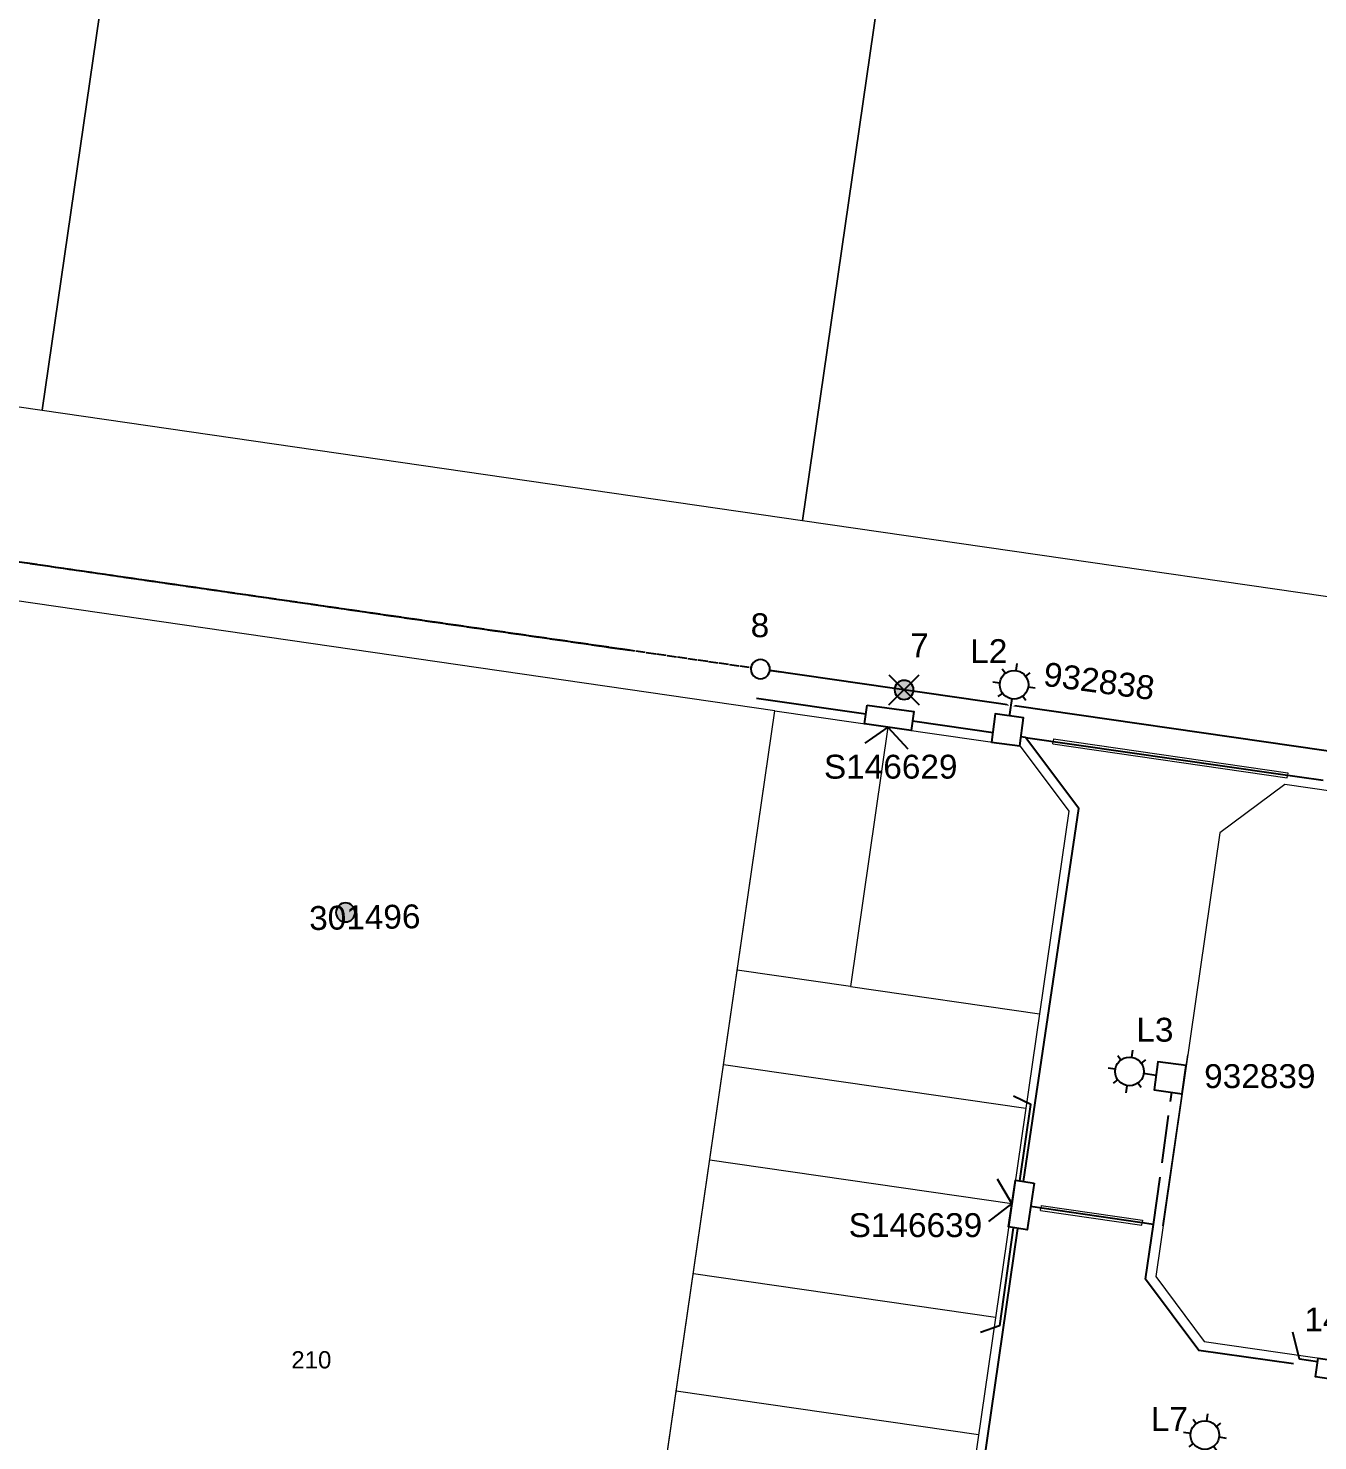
# Model space of a CAD drawing. Header units: metres. Extents: x 368 to 298975, y 411 to 6243625.
# Drawn here: x 296805.1 to 296940.1, y 6242170 to 6242317.9 of the extents above; entities that cross this region are included whole.
import ezdxf
from ezdxf.enums import TextEntityAlignment as Align

# ---------------------------------------------------------------- set-up
doc = ezdxf.new("R2010")
doc.units = ezdxf.units.M
for name, pattern in [('Cable Exist OH', [1, 1, 0]), ('Cable New OH', [6, 4, -2]), ('IE Trench LV', [6.5, 5, -1.5])]:
    doc.linetypes.add(name, pattern=pattern)
doc.layers.get('0').update_dxf_attribs({"color": 6})
for name, color, linetype, lineweight in [('Cadastre Developer_SP_NEW', 2, 'Continuous', 5), ('Cadastre Land Parcels_SP_EXT', 250, 'Continuous', 5), ('Cadastre Roads_SP_NEW', 2, 'Continuous', 5)]:
    doc.layers.add(name, color=color, linetype=linetype, lineweight=lineweight)
for name, color, linetype in [('Duct_SP_NEW', 2, 'Continuous'), ('Equip_LV_NEW', 2, 'Continuous'), ('Equip_SP_SL_NEW', 2, 'Continuous'), ('Mains_HV_EXT', 7, 'Continuous'), ('Mains_LV_EXT', 7, 'Continuous'), ('Mains_LV_NEW_T94', 2, 'Continuous'), ('OH_Details_SP_MISC', 7, 'Continuous'), ('Services_SP_NEW_UG', 2, 'Continuous'), ('SupportsOH_SP_EXT', 2, 'Continuous'), ('SupportsOH_SP_TR_HV_LV_SL_EXT', 7, 'Continuous'), ('SupportsOH_SP_TR_HV_LV_SL_NEW', 2, 'Continuous'), ('SupportsUG_SP_LV_SL_NEW', 2, 'Continuous'), ('Trench_SP_NEW', 2, 'Continuous')]:
    doc.layers.add(name, color=color, linetype=linetype)
doc.styles.add('POLE_LABEL', font='arial.ttf')
doc.styles.add('SL_LABEL', font='arial.ttf')
doc.styles.get("Standard").update_dxf_attribs({"font": 'arial.ttf'})
doc.linetypes.add('Cable Rem', pattern='A,6.5,-0.001,["X",Standard,S=2.5,R=0,X=0,Y=-1.27],-0.001', length=6.502)
doc.linetypes.add('IE Trench HV', pattern='A,7,-0.2,["/",Standard,S=3,R=0,X=0.6,Y=-1.4],-2.5', length=9.7)

# ---------------------------------------------------------------- blocks, each defined once
blk = doc.blocks.new('POLE_EXT')
blk.add_hatch(color=256).paths.add_polyline_path([(-1, 0, 1), (1, 0, 1)])
blk.add_lwpolyline([(-1, 0, 1), (1, 0, 1)], format="xyb", close=True)
for tag, height, flags, p in [('pNumber', 2.5, 8, (-17.84, 2.07)), ('OWNED_BY', 0.2, 9, (1.35, -0.4)), ('SPECIAL_USE', 0.2, 9, (1.35, -0.8)), ('STATE', 0.2, 9, (1.35, -1)), ('cLV', 0.2, 9, (1.35, -1.4)), ('PARENT', 0.2, 9, (1.35, -0.6)), ('USAGE', 0.2, 9, (1.35, -1.2)), ('hDepth', 0.2, 9, (1.35, -1.6)), ('hDia', 0.2, 9, (1.35, -1.8)), ('cHV', 0.2, 9, (1.35, -2)), ('LBRACKET', 0.2, 9, (1.35, -2.2)), ('LExisting', 0.2, 9, (1.35, -2.4)), ('LANTNUMBER', 0.2, 9, (1.35, -2.6)), ('LOther', 0.2, 9, (1.35, -2.8)), ('LRemove', 0.2, 9, (1.35, -3)), ('cLinedev', 0.2, 9, (1.35, -3.4)), ('pExisting', 0.2, 9, (1.35, -3.8)), ('pFooting', 0.2, 9, (1.35, -4.4)), ('LEGEND', 0.2, 9, (1.35, -3.2)), ('LOCATION', 0.2, 9, (1.35, -3.6)), ('PFNUMBER', 0.2, 9, (1.35, -4)), ('NEWPFNUMBER', 0.2, 9, (1.35, -4.2)), ('pNew', 0.2, 9, (1.35, -4.6)), ('pRelocate', 0.2, 9, (1.35, -5)), ('pRemove', 0.2, 9, (1.35, -5.2)), ('pReplace', 0.2, 9, (1.35, -5.4)), ('pStay', 0.2, 9, (1.35, -5.6)), ('pType', 0.2, 9, (1.35, -5.8)), ('cspan', 0.2, 9, (1.35, -6)), ('STREETNAME', 0.2, 9, (1.35, -6.2)), ('SUBURB', 0.2, 9, (1.35, -6.4)), ('OPERATED_BY', 0.2, 9, (1.36, -7.01)), ('NOTES', 0.2, 9, (1.35, -6.6)), ('MAINTAINED_BY', 0.2, 9, (1.36, -6.81))]:
    blk.add_attdef(tag, text='', height=height, dxfattribs=dict(flags=flags)).set_placement(p, align=Align.MIDDLE_LEFT)
at = {"style": 'POLE_LABEL'}
for tag, height, flags, p in [('ASSET_NUM', 2.5, 8, (2, 2)), ('STRUCTURE_PLANT_NUMBER', 0.2, 9, (1.35, 0.03)), ('STREET_CODE', 0.2, 9, (1.35, -0.2))]:
    blk.add_attdef(tag, text='', height=height, dxfattribs=dict(at, flags=flags)).set_placement(p, align=Align.MIDDLE_LEFT)
at = {"flags": 1}
blk.add_attdef('Z', (1.35, -7.33), '', height=0.2, dxfattribs=at)
blk = doc.blocks.new('*U56')
for tag, flags, p in [('STREETNAME', 9, (1.5, 0)), ('Z', 1, (1.5, -0.6)), ('LOCATION', 9, (1.5, -0.2)), ('NOTES', 9, (1.5, -0.4))]:
    blk.add_attdef(tag, text='', height=0.2, dxfattribs=dict(flags=flags)).set_placement(p, align=Align.MIDDLE_LEFT)
blk.add_wipeout([(-2.47, 3), (2.47, 3), (2.47, 1.02), (-2.47, 1.02)])
at = {"lineweight": -3}
blk.add_lwpolyline([(-2.47, 3), (2.47, 3), (2.47, 1.02), (-2.47, 1.02)], close=True, dxfattribs=at)
for tag, height, flags, p in [('ASSET_NUM', 2.5, 8, (2, 4)), ('STREET_CODE', 0.2, 9, (1.5, 2)), ('OWNED_BY', 0.2, 9, (1.5, 1.8)), ('OPERATED_BY', 0.2, 9, (1.5, 1.6)), ('MAINTAINED_BY', 0.2, 9, (1.5, 1.4)), ('STATE', 0.2, 9, (1.5, 1.2)), ('SUPPORT_TYPE', 0.2, 9, (1.5, 1)), ('SUBURB', 0.2, 9, (1.5, 0.2)), ('USAGE', 0.2, 9, (1.5, 0.8)), ('LEGEND', 0.2, 9, (1.5, 0.6)), ('PARENT', 0.2, 9, (1.5, 0.4))]:
    blk.add_attdef(tag, text='', height=height, dxfattribs=dict(flags=flags)).set_placement(p, align=Align.MIDDLE_LEFT)
blk = doc.blocks.new('POLE_NEW')
for tag, height, flags, p in [('pNumber', 2.5, 8, (-17.84, 2.07)), ('OWNED_BY', 0.2, 9, (1.15, -0.4)), ('SPECIAL_USE', 0.2, 9, (1.15, -0.8)), ('STATE', 0.2, 9, (1.15, -1)), ('cLV', 0.2, 9, (1.15, -1.4)), ('PARENT', 0.2, 9, (1.15, -0.6)), ('USAGE', 0.2, 9, (1.15, -1.2)), ('hDepth', 0.2, 9, (1.15, -1.6)), ('hDia', 0.2, 9, (1.15, -1.8)), ('cHV', 0.2, 9, (1.15, -2)), ('LBRACKET', 0.2, 9, (1.15, -2.2)), ('LExisting', 0.2, 9, (1.15, -2.4)), ('LANTNUMBER', 0.2, 9, (1.15, -2.6)), ('LOther', 0.2, 9, (1.15, -2.8)), ('LRemove', 0.2, 9, (1.15, -3)), ('cLinedev', 0.2, 9, (1.15, -3.4)), ('pExisting', 0.2, 9, (1.15, -3.6)), ('pFooting', 0.2, 9, (1.15, -4.2)), ('pNew', 0.2, 9, (1.15, -4.4)), ('LEGEND', 0.2, 9, (1.15, -3.2)), ('PFNUMBER', 0.2, 9, (1.15, -3.8)), ('NEWPFNUMBER', 0.2, 9, (1.15, -4)), ('pRelocate', 0.2, 9, (1.15, -4.8)), ('pRemove', 0.2, 9, (1.15, -5)), ('pReplace', 0.2, 9, (1.15, -5.2)), ('pStay', 0.2, 9, (1.15, -5.4)), ('pType', 0.2, 9, (1.15, -5.6)), ('cspan', 0.2, 9, (1.15, -5.8)), ('SUBURB', 0.2, 9, (1.15, -6)), ('STREETNAME', 0.2, 9, (1.15, -6.2)), ('OPERATED_BY', 0.2, 9, (1.15, -6.89)), ('LOCATION', 0.2, 9, (1.15, -6.4)), ('NOTES', 0.2, 9, (1.15, -6.6)), ('MAINTAINED_BY', 0.2, 9, (1.15, -7.22))]:
    blk.add_attdef(tag, text='', height=height, dxfattribs=dict(flags=flags)).set_placement(p, align=Align.MIDDLE_LEFT)
at = {"style": 'POLE_LABEL'}
for tag, height, flags, p in [('ASSET_NUM', 2.5, 8, (2, 2)), ('STRUCTURE_PLANT_NUMBER', 0.2, 9, (1.15, 0.09)), ('STREET_CODE', 0.2, 9, (1.15, -0.2))]:
    blk.add_attdef(tag, text='', height=height, dxfattribs=dict(at, flags=flags)).set_placement(p, align=Align.MIDDLE_LEFT)
at = {"flags": 1}
blk.add_attdef('Z', (1.15, -7.59), '', height=0.2, dxfattribs=at)
blk.add_wipeout([(0.07, 1), (-0.06, 1), (-0.18, 0.98), (-0.3, 0.95), (-0.42, 0.91), (-0.53, 0.85), (-0.63, 0.77), (-0.73, 0.69), (-0.81, 0.59), (-0.87, 0.49), (-0.93, 0.37), (-0.97, 0.25), (-0.99, 0.13), (-1, 0.01), (-0.99, -0.12), (-0.97, -0.24), (-0.93, -0.36), (-0.88, -0.48), (-0.81, -0.58), (-0.73, -0.68), (-0.64, -0.77), (-0.54, -0.84), (-0.43, -0.9), (-0.31, -0.95), (-0.19, -0.98), (-0.07, -1), (0.06, -1), (0.18, -0.98), (0.3, -0.95), (0.42, -0.91), (0.53, -0.85), (0.63, -0.77), (0.73, -0.69), (0.81, -0.59), (0.87, -0.49), (0.93, -0.37), (0.97, -0.25), (0.99, -0.13), (1, -0.01), (0.99, 0.12), (0.97, 0.24), (0.93, 0.36), (0.88, 0.48), (0.81, 0.58), (0.73, 0.68), (0.64, 0.77), (0.54, 0.84), (0.43, 0.9), (0.31, 0.95), (0.19, 0.98)])
at = {"lineweight": -3}
blk.add_lwpolyline([(-1, 0, 1), (1, 0, 1)], format="xyb", close=True, dxfattribs=at)
blk = doc.blocks.new('POLE_DEL')
h = blk.add_hatch(color=256)
edge = h.paths.add_edge_path()
edge.add_arc((0, 0), 1, 180, 360)
edge.add_arc((0, 0), 1, 0, 180)
for p, q in [((-1.58, 1.58), (1.58, -1.58)), ((-1.58, -1.58), (1.58, 1.58))]:
    blk.add_line(p, q)
blk.add_lwpolyline([(-1, 0, 1), (1, 0, 1)], format="xyb", close=True)
for tag, height, flags, p in [('pNumber', 2.5, 8, (0, 2.07)), ('OWNED_BY', 0.2, 9, (0, -0.4)), ('SPECIAL_USE', 0.2, 9, (0, -0.6)), ('STATE', 0.2, 9, (0, -0.8)), ('cLV', 0.2, 9, (0, -1.2)), ('USAGE', 0.2, 9, (0, -1)), ('hDepth', 0.2, 9, (0, -1.4)), ('cHV', 0.2, 9, (0, -1.8)), ('hDia', 0.2, 9, (0, -1.6)), ('LBRACKET', 0.2, 9, (0, -2)), ('LExisting', 0.2, 9, (0, -2.2)), ('LANTNUMBER', 0.2, 9, (0, -2.4)), ('LOther', 0.2, 9, (0, -2.6)), ('LRemove', 0.2, 9, (0, -2.8)), ('LEGEND', 0.2, 9, (0, -3)), ('cLinedev', 0.2, 9, (0, -3.2)), ('pExisting', 0.2, 9, (0, -3.4)), ('PFNUMBER', 0.2, 9, (0, -3.6)), ('NEWPFNUMBER', 0.2, 9, (0, -3.8)), ('pFooting', 0.2, 9, (0, -4)), ('pNew', 0.2, 9, (0, -4.2)), ('cspan', 0.2, 9, (0, -5.6)), ('SUBURB', 0.2, 9, (0, -5.8)), ('STREETNAME', 0.2, 9, (0, -6)), ('pRelocate', 0.2, 9, (0, -4.6)), ('pRemove', 0.2, 9, (0, -4.8)), ('pReplace', 0.2, 9, (0, -5)), ('pStay', 0.2, 9, (0, -5.2)), ('pType', 0.2, 9, (0, -5.4)), ('LOCATION', 0.2, 9, (0, -6.2)), ('NOTES', 0.2, 9, (0, -6.4))]:
    blk.add_attdef(tag, text='', height=height, dxfattribs=dict(flags=flags)).set_placement(p, align=Align.MIDDLE_LEFT)
at = {"flags": 1}
blk.add_attdef('Z', (0, 0), '', height=0.2, dxfattribs=at)
at = {"style": 'POLE_LABEL', "flags": 9}
blk.add_attdef('STREET_CODE', text='', height=0.2, dxfattribs=at).set_placement((0, -0.2), align=Align.MIDDLE_LEFT)
blk = doc.blocks.new('COLUMN_NEW')
for tag, flags, p in [('Z', 1, (1.5, -2.8)), ('NOTES', 9, (1.5, -2.4)), ('LABEL_ALIGNMENT', 9, (1.5, -2.6))]:
    blk.add_attdef(tag, text='', height=0.2, dxfattribs=dict(flags=flags)).set_placement(p, align=Align.MIDDLE_LEFT)
blk.add_wipeout([(-1.485, -1.485), (1.485, -1.485), (1.485, 1.485), (-1.485, 1.485)])
at = {"lineweight": -3}
blk.add_lwpolyline([(-1.485, -1.485), (1.485, -1.485), (1.485, 1.485), (-1.485, 1.485)], close=True, dxfattribs=at)
for tag, height, flags, p in [('ASSET_NUM', 2.5, 8, (2, 2)), ('STREET_CODE', 0.2, 9, (1.5, 0)), ('OWNED_BY', 0.2, 9, (1.5, -0.4)), ('OPERATED_BY', 0.2, 9, (1.5, -0.6)), ('STATE', 0.2, 9, (1.5, -1)), ('COLUMN_TYPE', 0.2, 9, (1.5, -0.2)), ('USAGE', 0.2, 9, (1.5, -1.2)), ('MAINTAINED_BY', 0.2, 9, (1.5, -0.8)), ('LEGEND', 0.2, 9, (1.5, -1.4)), ('SUBURB', 0.2, 9, (1.5, -1.8)), ('STREETNAME', 0.2, 9, (1.5, -2)), ('PARENT', 0.2, 9, (1.5, -1.6)), ('LOCATION', 0.2, 9, (1.5, -2.2))]:
    blk.add_attdef(tag, text='', height=height, dxfattribs=dict(flags=flags)).set_placement(p, align=Align.MIDDLE_LEFT)
at = {"style": 'POLE_LABEL', "flags": 9}
blk.add_attdef('STRUCTURE_PLANT_NUMBER', text='', height=0.2, dxfattribs=at).set_placement((1.5, 0.242), align=Align.MIDDLE_LEFT)
blk = doc.blocks.new('*U72')
blk.add_line((0, 0), (0, 0))
for tag, p, flags in [('Z', (0, 0), 1), ('OPERATED_BY', (0, -9.61), 9)]:
    blk.add_attdef(tag, p, '', height=0.2, dxfattribs=dict(flags=flags))
at = {"style": 'SL_LABEL', "flags": 9}
blk.add_attdef('STREET_CODE', text='', height=0.2, dxfattribs=at).set_placement((0, -0.2), align=Align.MIDDLE_LEFT)
for tag, height, flags, p in [('CONSTRUCTED_VOLTAGE', 0.2, 9, (0, -0.4)), ('CONTROL_TYPE', 0.2, 9, (0, -0.6)), ('OPERATING_VOLTAGE', 0.2, 9, (0, -1.4)), ('LANTERN_PURPOSE', 0.2, 9, (0, -0.8)), ('LANTERN_TYPE', 0.2, 9, (0, -1)), ('NO_PHASES', 0.2, 9, (0, -1.2)), ('ORIENTATION', 0.2, 9, (0, -1.6)), ('OWNED_BY', 0.2, 9, (0, -1.8)), ('STATE', 0.2, 9, (0, -2)), ('CEXIST', 0.2, 9, (0, -2.4)), ('CNEW', 0.2, 9, (0, -2.6)), ('CNUMBER', 0.2, 9, (0, -2.8)), ('CREMOVE', 0.2, 9, (0, -3)), ('USAGE', 0.2, 9, (0, -2.2)), ('LNUMBER', 2.5, 8, (1.2, -2.8)), ('CREPLACE', 0.2, 9, (0, -3.2)), ('LKINGHEIGHT', 0.2, 9, (0, -3.4)), ('LBRACKET', 0.2, 9, (0, -3.6)), ('LBRACKETVOCAB', 0.2, 9, (0, -3.8)), ('LCATEGORY', 0.2, 9, (0, -4)), ('LCHARGE1', 0.2, 9, (0, -4.2)), ('LCHARGE1PERCENT', 0.2, 9, (0, -4.4)), ('LCHARGE2', 0.2, 9, (0, -4.6)), ('LCHARGE2PERCENT', 0.2, 9, (0, -4.8)), ('LCHARGE3', 0.2, 9, (0, -5)), ('LCHARGE3PERCENT', 0.2, 9, (0, -5.2)), ('LEXIST', 0.2, 9, (0, -5.4)), ('LLAMP', 0.2, 9, (0, -5.6)), ('LLAMPVOCAB', 0.2, 9, (0, -5.8)), ('LMAST', 0.2, 9, (0, -6)), ('LMASTVOCAB', 0.2, 9, (0, -6.2)), ('LNEW', 0.2, 9, (0, -6.4)), ('LANTNUMBER', 0.2, 9, (0, -6.6)), ('LOUTREACH', 0.2, 9, (0, -7)), ('LOUTREACHVOCAB', 0.2, 9, (0, -7.2)), ('LRATECODE', 0.2, 9, (0, -7.4)), ('SUBURB', 0.2, 9, (0, -8.6)), ('STREETNAME', 0.2, 9, (0, -8.8)), ('LREMOVE', 0.2, 9, (0, -7.6)), ('LREPLACE', 0.2, 9, (0, -7.8)), ('LTYPE', 0.2, 9, (0, -8)), ('LTYPEVOCAB', 0.2, 9, (0, -8.2)), ('LEGEND', 0.2, 9, (0, -8.4)), ('LOCATION', 0.2, 9, (0, -9)), ('NOTES', 0.2, 9, (0, -9.2)), ('MAINTAINED_BY', 0.2, 9, (0, -9.86))]:
    blk.add_attdef(tag, text='', height=height, dxfattribs=dict(flags=flags)).set_placement(p, align=Align.MIDDLE_LEFT)
blk.add_wipeout([(1.01, 6.96), (2.34, 5.96), (2.91, 4.41), (1.92, 3.08), (0.35, 2.4), (-0.97, 3.5), (-1.54, 5.05), (-0.55, 6.38)])
for p, q in [((-0.55, 6.38), (-0.21, 5.93)), ((0.9, 6.21), (1.01, 6.96)), ((2.34, 5.96), (1.89, 5.63)), ((-1.54, 5.05), (-0.8, 4.94)), ((2.17, 4.51), (2.91, 4.41)), ((-0.97, 3.5), (-0.52, 3.83)), ((0, 0), (0.47, 3.25)), ((1.92, 3.08), (1.58, 3.53))]:
    blk.add_line(p, q)
blk.add_circle((0.69, 4.73), 1.5)
at = {"style": 'SL_LABEL', "flags": 8}
blk.add_attdef('ASSET_NUM', text='', height=2.5, dxfattribs=at).set_placement((2, 2), align=Align.MIDDLE_LEFT)
blk = doc.blocks.new('*U73')
blk.add_line((0, 0), (0, 0))
at = {"style": 'SL_LABEL'}
for tag, height, flags, p in [('ASSET_NUM', 2.5, 8, (2, 2)), ('STREET_CODE', 0.2, 9, (0, -0.2))]:
    blk.add_attdef(tag, text='', height=height, dxfattribs=dict(at, flags=flags)).set_placement(p, align=Align.MIDDLE_LEFT)
for tag, p, flags in [('Z', (0, 0), 1), ('OPERATED_BY', (0, -9.61), 9)]:
    blk.add_attdef(tag, p, '', height=0.2, dxfattribs=dict(flags=flags))
for tag, height, flags, p in [('CONSTRUCTED_VOLTAGE', 0.2, 9, (0, -0.4)), ('CONTROL_TYPE', 0.2, 9, (0, -0.6)), ('OPERATING_VOLTAGE', 0.2, 9, (0, -1.4)), ('LANTERN_PURPOSE', 0.2, 9, (0, -0.8)), ('LANTERN_TYPE', 0.2, 9, (0, -1)), ('NO_PHASES', 0.2, 9, (0, -1.2)), ('ORIENTATION', 0.2, 9, (0, -1.6)), ('OWNED_BY', 0.2, 9, (0, -1.8)), ('STATE', 0.2, 9, (0, -2)), ('CEXIST', 0.2, 9, (0, -2.4)), ('CNEW', 0.2, 9, (0, -2.6)), ('CNUMBER', 0.2, 9, (0, -2.8)), ('CREMOVE', 0.2, 9, (0, -3)), ('USAGE', 0.2, 9, (0, -2.2)), ('LNUMBER', 2.5, 8, (1.2, -2.8)), ('CREPLACE', 0.2, 9, (0, -3.2)), ('LKINGHEIGHT', 0.2, 9, (0, -3.4)), ('LBRACKET', 0.2, 9, (0, -3.6)), ('LBRACKETVOCAB', 0.2, 9, (0, -3.8)), ('LCATEGORY', 0.2, 9, (0, -4)), ('LCHARGE1', 0.2, 9, (0, -4.2)), ('LCHARGE1PERCENT', 0.2, 9, (0, -4.4)), ('LCHARGE2', 0.2, 9, (0, -4.6)), ('LCHARGE2PERCENT', 0.2, 9, (0, -4.8)), ('LCHARGE3', 0.2, 9, (0, -5)), ('LCHARGE3PERCENT', 0.2, 9, (0, -5.2)), ('LEXIST', 0.2, 9, (0, -5.4)), ('LLAMP', 0.2, 9, (0, -5.6)), ('LLAMPVOCAB', 0.2, 9, (0, -5.8)), ('LMAST', 0.2, 9, (0, -6)), ('LMASTVOCAB', 0.2, 9, (0, -6.2)), ('LNEW', 0.2, 9, (0, -6.4)), ('LANTNUMBER', 0.2, 9, (0, -6.6)), ('LOUTREACH', 0.2, 9, (0, -7)), ('LOUTREACHVOCAB', 0.2, 9, (0, -7.2)), ('LRATECODE', 0.2, 9, (0, -7.4)), ('SUBURB', 0.2, 9, (0, -8.6)), ('STREETNAME', 0.2, 9, (0, -8.8)), ('LREMOVE', 0.2, 9, (0, -7.6)), ('LREPLACE', 0.2, 9, (0, -7.8)), ('LTYPE', 0.2, 9, (0, -8)), ('LTYPEVOCAB', 0.2, 9, (0, -8.2)), ('LEGEND', 0.2, 9, (0, -8.4)), ('LOCATION', 0.2, 9, (0, -9)), ('NOTES', 0.2, 9, (0, -9.2)), ('MAINTAINED_BY', 0.2, 9, (0, -9.86))]:
    blk.add_attdef(tag, text='', height=height, dxfattribs=dict(flags=flags)).set_placement(p, align=Align.MIDDLE_LEFT)
blk.add_wipeout([(-6.48, 1), (-5.47, 2.32), (-3.91, 2.88), (-2.59, 1.88), (-1.93, 0.3), (-3.03, -1.01), (-4.6, -1.57), (-5.92, -0.56)])
for p, q in [((-5.47, 2.32), (-5.14, 1.87)), ((-4.02, 2.14), (-3.91, 2.88)), ((-2.59, 1.88), (-3.04, 1.54)), ((-5.74, 0.89), (-6.48, 1)), ((0, 0), (-2.77, 0.43)), ((-5.92, -0.56), (-5.46, -0.23)), ((-4.6, -1.57), (-4.48, -0.83)), ((-3.03, -1.01), (-3.37, -0.55))]:
    blk.add_line(p, q)
blk.add_circle((-4.25, 0.66), 1.5)
blk = doc.blocks.new('*U75')
blk.add_line((0, 0), (0, 0))
for tag, p, flags in [('Z', (0, 0), 1), ('OPERATED_BY', (0, -9.61), 9)]:
    blk.add_attdef(tag, p, '', height=0.2, dxfattribs=dict(flags=flags))
at = {"style": 'SL_LABEL', "flags": 9}
blk.add_attdef('STREET_CODE', text='', height=0.2, dxfattribs=at).set_placement((0, -0.2), align=Align.MIDDLE_LEFT)
for tag, height, flags, p in [('CONSTRUCTED_VOLTAGE', 0.2, 9, (0, -0.4)), ('CONTROL_TYPE', 0.2, 9, (0, -0.6)), ('OPERATING_VOLTAGE', 0.2, 9, (0, -1.4)), ('LANTERN_PURPOSE', 0.2, 9, (0, -0.8)), ('LANTERN_TYPE', 0.2, 9, (0, -1)), ('NO_PHASES', 0.2, 9, (0, -1.2)), ('ORIENTATION', 0.2, 9, (0, -1.6)), ('OWNED_BY', 0.2, 9, (0, -1.8)), ('STATE', 0.2, 9, (0, -2)), ('CEXIST', 0.2, 9, (0, -2.4)), ('CNEW', 0.2, 9, (0, -2.6)), ('CNUMBER', 0.2, 9, (0, -2.8)), ('CREMOVE', 0.2, 9, (0, -3)), ('USAGE', 0.2, 9, (0, -2.2)), ('LNUMBER', 2.5, 8, (1.2, -2.8)), ('CREPLACE', 0.2, 9, (0, -3.2)), ('LKINGHEIGHT', 0.2, 9, (0, -3.4)), ('LBRACKET', 0.2, 9, (0, -3.6)), ('LBRACKETVOCAB', 0.2, 9, (0, -3.8)), ('LCATEGORY', 0.2, 9, (0, -4)), ('LCHARGE1', 0.2, 9, (0, -4.2)), ('LCHARGE1PERCENT', 0.2, 9, (0, -4.4)), ('LCHARGE2', 0.2, 9, (0, -4.6)), ('LCHARGE2PERCENT', 0.2, 9, (0, -4.8)), ('LCHARGE3', 0.2, 9, (0, -5)), ('LCHARGE3PERCENT', 0.2, 9, (0, -5.2)), ('LEXIST', 0.2, 9, (0, -5.4)), ('LLAMP', 0.2, 9, (0, -5.6)), ('LLAMPVOCAB', 0.2, 9, (0, -5.8)), ('LMAST', 0.2, 9, (0, -6)), ('LMASTVOCAB', 0.2, 9, (0, -6.2)), ('LNEW', 0.2, 9, (0, -6.4)), ('LANTNUMBER', 0.2, 9, (0, -6.6)), ('LOUTREACH', 0.2, 9, (0, -7)), ('LOUTREACHVOCAB', 0.2, 9, (0, -7.2)), ('LRATECODE', 0.2, 9, (0, -7.4)), ('SUBURB', 0.2, 9, (0, -8.6)), ('STREETNAME', 0.2, 9, (0, -8.8)), ('LREMOVE', 0.2, 9, (0, -7.6)), ('LREPLACE', 0.2, 9, (0, -7.8)), ('LTYPE', 0.2, 9, (0, -8)), ('LTYPEVOCAB', 0.2, 9, (0, -8.2)), ('LEGEND', 0.2, 9, (0, -8.4)), ('LOCATION', 0.2, 9, (0, -9)), ('NOTES', 0.2, 9, (0, -9.2)), ('MAINTAINED_BY', 0.2, 9, (0, -9.86))]:
    blk.add_attdef(tag, text='', height=height, dxfattribs=dict(flags=flags)).set_placement(p, align=Align.MIDDLE_LEFT)
blk.add_wipeout([(0.98, 6.98), (2.31, 6), (2.89, 4.44), (1.91, 3.11), (0.34, 2.42), (-0.98, 3.51), (-1.56, 5.06), (-0.58, 6.4)])
for p, q in [((-0.58, 6.4), (-0.24, 5.95)), ((0.87, 6.24), (0.98, 6.98)), ((2.31, 6), (1.86, 5.66)), ((-1.56, 5.06), (-0.82, 4.96)), ((2.15, 4.55), (2.89, 4.44)), ((-0.98, 3.51), (-0.53, 3.85)), ((0, 0), (0.46, 3.27)), ((1.91, 3.11), (1.57, 3.56))]:
    blk.add_line(p, q)
blk.add_circle((0.66, 4.75), 1.5)
at = {"style": 'SL_LABEL', "flags": 8}
blk.add_attdef('ASSET_NUM', text='', height=2.5, dxfattribs=at).set_placement((2, 2), align=Align.MIDDLE_LEFT)

msp = doc.modelspace()

# ---------------------------------------------------------------- linework, layer by layer
at = {"layer": 'Cadastre Developer_SP_NEW', "color": 2, "flags": 128}
for points in [[(296891.18, 6242217.54), (296879.34, 6242219.26)], [(296877.91, 6242209.36), (296909.54, 6242204.79)], [(296874.74, 6242187.5), (296906.37, 6242182.93)], [(296872.94, 6242175.21), (296904.59, 6242170.63)]]:
    msp.add_lwpolyline(points, dxfattribs=at)
at = {"layer": 'Cadastre Land Parcels_SP_EXT', "linetype": 'Continuous'}
for points in [[(296828.19, 6242427.1), (296748.6, 6242438.62), (296726.95, 6242289.4), (296806.56, 6242277.87), (296828.19, 6242427.1)], [(296907.78, 6242415.58), (296828.19, 6242427.1), (296806.56, 6242277.87), (296886.16, 6242266.34), (296907.78, 6242415.58)], [(296987.38, 6242404.06), (296907.78, 6242415.58), (296886.16, 6242266.34), (296965.76, 6242254.81), (296987.38, 6242404.06)], [(296883.27, 6242246.4), (296803.66, 6242257.94), (296782.03, 6242108.71), (296861.64, 6242097.17), (296883.27, 6242246.4)]]:
    msp.add_lwpolyline(points, close=True, dxfattribs=at)
at = {"layer": 'Duct_SP_NEW', "lineweight": 0}
for p, q in [((296936.91, 6242239.39), (296936.94, 6242239.64)), ((296936.98, 6242239.9), (296936.94, 6242239.64)), ((296911.15, 6242194.6, -69.48), (296921.76, 6242193.06, -69.48)), ((296921.69, 6242192.55, -69.48), (296921.73, 6242192.81, -69.48)), ((296921.76, 6242193.06, -69.48), (296921.73, 6242192.81, -69.48))]:
    msp.add_line(p, q, dxfattribs=at)
at = {"layer": 'Mains_HV_EXT', "linetype": 'Cable Exist OH'}
msp.add_lwpolyline([(296883.86, 6242250.46), (296868.06, 6242252.74), (296777.01, 6242265.89), (296724.64, 6242273.44)], dxfattribs=at)
at = {"layer": 'Mains_LV_EXT', "linetype": 'Cable Exist OH'}
msp.add_lwpolyline([(296777.02, 6242265.93), (296868.06, 6242252.74)], dxfattribs=at)
at = {"layer": 'OH_Details_SP_MISC', "color": 2, "linetype": 'Cable Rem', "flags": 128}
msp.add_lwpolyline([(297047.27, 6242227.28), (296963.45, 6242238.96), (296882.75, 6242250.62)], dxfattribs=at)
at = {"layer": 'Trench_SP_NEW', "linetype": 'IE Trench HV', "flags": 128}
for points in [[(296892.79, 6242246.04), (296881.35, 6242247.7)], [(296909.51, 6242243.62), (296935.71, 6242239.82)]]:
    msp.add_lwpolyline(points, dxfattribs=at)
at = {"layer": 'Trench_SP_NEW', "linetype": 'IE Trench LV', "elevation": -69.48, "flags": 128}
for points in [[(296935.71, 6242239.82), (296948.69, 6242238.03)], [(296922.92, 6242192.63), (296925.2, 6242209.16)]]:
    msp.add_lwpolyline(points, dxfattribs=at)
at = {"layer": 'Trench_SP_NEW', "linetype": 'IE Trench HV', "elevation": -69.48, "flags": 128}
msp.add_lwpolyline([(296937.57, 6242178.01), (296927.66, 6242179.44), (296922.09, 6242186.9), (296922.92, 6242192.63)], dxfattribs=at)

# ---------------------------------------------------------------- block references
at = {"layer": 'Equip_LV_NEW'}
ref = msp.add_blockref('*U56', (296907.08, 6242194.95), dxfattribs=dict(at, rotation=261.6131647951766))
ref.add_attrib('ASSET_NUM', 'S146639', dxfattribs={"layer": '0', "height": 2.5}).set_placement((296891, 6242192.55), align=Align.MIDDLE_LEFT)
ref = msp.add_blockref('*U56', (296942.73, 6242179.27, -69.48), dxfattribs=dict(at, rotation=171.7906858017839))
ref.add_attrib('ASSET_NUM', '146638', dxfattribs={"layer": '0', "height": 2.5}).set_placement((296938.7, 6242182.67, -69.48), align=Align.MIDDLE_LEFT)
at = {"layer": 'Equip_SP_SL_NEW', "linetype": 'Cable New OH', "lineweight": 0}
ref = msp.add_blockref('*U75', (296927.63, 6242165.82, -123.95), dxfattribs=at)
ref.add_attrib('ASSET_NUM', 'L7', dxfattribs={"layer": '0', "height": 2.5, "style": 'SL_LABEL'}).set_placement((296922.64, 6242172.26, -123.95), align=Align.MIDDLE_LEFT)
at = {"layer": 'SupportsOH_SP_TR_HV_LV_SL_EXT'}
ref = msp.add_blockref('POLE_EXT', (296838.32, 6242225.29), dxfattribs=at)
ref.add_attrib('ASSET_NUM', '301496', dxfattribs={"layer": '0', "height": 2.5, "rotation": 1, "style": 'POLE_LABEL'}).set_placement((296840.32, 6242226.04), align=Align.TOP_CENTER)

# ---------------------------------------------------------------- texts
at = {"layer": 'Cadastre Land Parcels_SP_EXT'}
msp.add_text('210', height=1.8, dxfattribs=at).set_placement((296832.65, 6242177.55))

# ---------------------------------------------------------------- next in the draw order: linework, layer by layer
at = {"layer": 'Cadastre Developer_SP_NEW', "color": 2, "flags": 128}
msp.add_lwpolyline([(296876.46, 6242199.37), (296908.09, 6242194.8)], dxfattribs=at)
at = {"layer": 'Duct_SP_NEW', "lineweight": 0}
for p, q in [((296911.08, 6242194.09, -69.48), (296911.11, 6242194.34, -69.48)), ((296911.08, 6242194.09, -69.48), (296921.69, 6242192.55, -69.48)), ((296911.15, 6242194.6, -69.48), (296911.11, 6242194.34, -69.48))]:
    msp.add_line(p, q, dxfattribs=at)
at = {"layer": 'Mains_LV_NEW_T94', "color": 2, "flags": 128}
msp.add_lwpolyline([(296908.08, 6242194.8), (296906.59, 6242197.35)], dxfattribs=at)
at = {"layer": 'Services_SP_NEW_UG', "color": 2, "flags": 128}
for points in [[(296908.92, 6242197.18), (296910.08, 6242205.19), (296908.25, 6242206.04)], [(296908.08, 6242194.8), (296905.65, 6242192.92)], [(296908.22, 6242192.28), (296906.79, 6242182.02), (296904.79, 6242181.32)]]:
    msp.add_lwpolyline(points, dxfattribs=at)
at = {"layer": 'Services_SP_NEW_UG', "color": 2, "elevation": -69.48, "flags": 128}
msp.add_lwpolyline([(296940.08, 6242178.24), (296938.19, 6242178.53), (296937.51, 6242181.35)], dxfattribs=at)
at = {"layer": 'Trench_SP_NEW', "linetype": 'IE Trench HV', "flags": 128}
for points in [[(296909.32, 6242197.12), (296915.08, 6242236.16), (296909.51, 6242243.62), (296897.69, 6242245.33)], [(296902.36, 6242148.3), (296908.7, 6242192.21)]]:
    msp.add_lwpolyline(points, dxfattribs=at)
at = {"layer": 'Trench_SP_NEW', "linetype": 'IE Trench HV', "elevation": -69.48, "flags": 128}
msp.add_lwpolyline([(296922.92, 6242192.63), (296910.04, 6242194.5)], dxfattribs=at)

# ---------------------------------------------------------------- next in the draw order: block references
at = {"layer": 'Equip_SP_SL_NEW', "linetype": 'Cable New OH', "lineweight": 0}
ref = msp.add_blockref('*U73', (296924.65, 6242207.98, -54.47), dxfattribs=at)
ref.add_attrib('ASSET_NUM', 'L3', dxfattribs={"layer": '0', "height": 2.5, "style": 'SL_LABEL'}).set_placement((296921.12, 6242213.01, -54.47), align=Align.MIDDLE_LEFT)
at = {"layer": 'SupportsOH_SP_TR_HV_LV_SL_NEW', "linetype": 'IE Trench HV'}
ref = msp.add_blockref('POLE_NEW', (296881.76, 6242250.76), dxfattribs=at)
ref.add_attrib('pNumber', '8', dxfattribs={"height": 2.5}).set_placement((296880.74, 6242255.36), align=Align.MIDDLE_LEFT)

# ---------------------------------------------------------------- next in the draw order: block references
at = {"layer": 'Equip_LV_NEW'}
ref = msp.add_blockref('*U56', (296894.97, 6242243.68), dxfattribs=dict(at, rotation=352.1312670929463))
ref.add_attrib('ASSET_NUM', 'S146629', dxfattribs={"layer": '0', "height": 2.5}).set_placement((296888.41, 6242240.55), align=Align.MIDDLE_LEFT)
at = {"layer": 'Equip_SP_SL_NEW', "linetype": 'Cable New OH', "lineweight": 0}
ref = msp.add_blockref('*U72', (296907.63, 6242244.4, -54.47), dxfattribs=at)
ref.add_attrib('ASSET_NUM', 'L2', dxfattribs={"layer": '0', "height": 2.5, "style": 'SL_LABEL'}).set_placement((296903.73, 6242252.65), align=Align.MIDDLE_LEFT)
at = {"layer": 'SupportsUG_SP_LV_SL_NEW'}
ref = msp.add_blockref('COLUMN_NEW', (296924.65, 6242207.98, -54.47), dxfattribs=dict(at, rotation=82.13726856021982))
ref.add_attrib('ASSET_NUM', '932839', dxfattribs={"layer": '0', "height": 2.5}).set_placement((296928.22, 6242208.15, -54.47), align=Align.MIDDLE_LEFT)

# ---------------------------------------------------------------- next in the draw order: linework, layer by layer
at = {"layer": 'Cadastre Developer_SP_NEW', "color": 2, "elevation": -69.48, "flags": 128}
for points in [[(296936.66, 6242238.68), (296929.86, 6242233.61), (296923.15, 6242187.17), (296928.22, 6242180.37), (297028.07, 6242165.93), (297034.86, 6242171)], [(297034.86, 6242171), (297041.58, 6242217.44), (297036.5, 6242224.24), (296936.66, 6242238.68)]]:
    msp.add_lwpolyline(points, dxfattribs=at)
at = {"layer": 'Cadastre Roads_SP_NEW', "color": 2, "elevation": -69.48, "flags": 128}
msp.add_lwpolyline([(296923.9, 6242192.46), (296926.5, 6242210.39)], dxfattribs=at)
at = {"layer": 'Services_SP_NEW_UG', "color": 2, "flags": 128}
for points in [[(296895.11, 6242244.69), (296892.68, 6242243)], [(296895.11, 6242244.69), (296897.18, 6242242.43)]]:
    msp.add_lwpolyline(points, dxfattribs=at)

# ---------------------------------------------------------------- next in the draw order: block references
at = {"layer": 'SupportsOH_SP_EXT', "color": 2}
ref = msp.add_blockref('POLE_DEL', (296896.8, 6242248.59), dxfattribs=at)
ref.add_attrib('pNumber', '7', dxfattribs={"height": 2.5}).set_placement((296897.44, 6242253.25), align=Align.MIDDLE_LEFT)
at = {"layer": 'SupportsUG_SP_LV_SL_NEW'}
ref = msp.add_blockref('COLUMN_NEW', (296907.63, 6242244.4, -54.47), dxfattribs=dict(at, rotation=352.4672213441961))
ref.add_attrib('ASSET_NUM', '932838', dxfattribs={"layer": '0', "height": 2.5, "rotation": 352.4672}).set_placement((296911.45, 6242250.28), align=Align.MIDDLE_LEFT)

# ---------------------------------------------------------------- next in the draw order: linework, layer by layer
at = {"layer": 'Cadastre Developer_SP_NEW', "color": 2, "flags": 128}
for points in [[(296883.28, 6242246.4), (296908.96, 6242242.69), (296914.04, 6242235.9), (296896.45, 6242114.35), (296889.68, 6242109.3), (296863.93, 6242112.96), (296883.27, 6242246.4)], [(296895.11, 6242244.69), (296891.18, 6242217.54), (296910.97, 6242214.68)]]:
    msp.add_lwpolyline(points, dxfattribs=at)
at = {"layer": 'Duct_SP_NEW', "lineweight": 0}
for p, q in [((296912.38, 6242242.94), (296912.42, 6242243.2)), ((296912.38, 6242242.94), (296936.91, 6242239.39)), ((296912.46, 6242243.46), (296912.42, 6242243.2)), ((296912.46, 6242243.46), (296936.98, 6242239.9))]:
    msp.add_line(p, q, dxfattribs=at)

doc.saveas('drawing.dxf')
